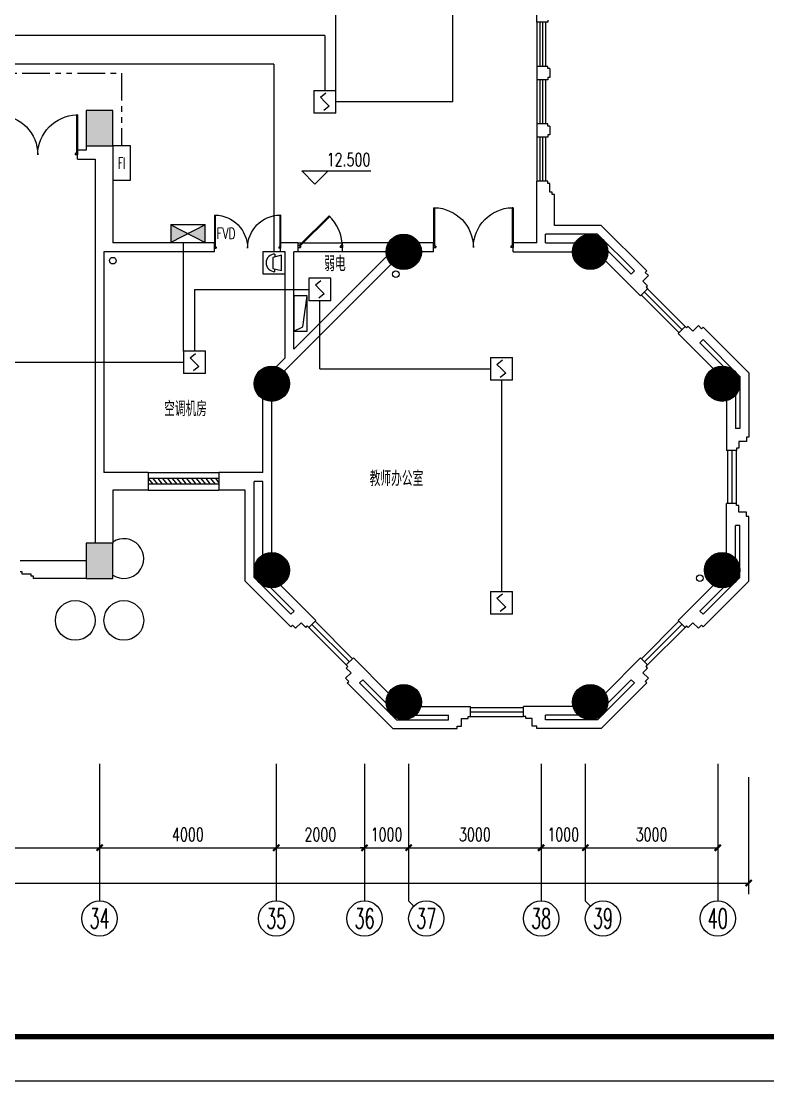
# Model space of a CAD drawing. Extents: x 190999 to 918899, y -200814 to 215286.
# Drawn here: x 507110 to 524018, y -12314 to 11692 of the extents above; entities that cross this region are included whole.
import ezdxf
from ezdxf.enums import TextEntityAlignment as Align

# ---------------------------------------------------------------- set-up
doc = ezdxf.new("R2010")
doc.units = 0
doc.header["$LTSCALE"] = 1000
doc.header["$MEASUREMENT"] = 0
doc.linetypes.add('PHANTOM2', pattern=[1.25, 0.625, -0.125, 0.125, -0.125, 0.125, -0.125])
doc.layers.get('Defpoints').update_dxf_attribs({"color": 1})
for name, color, linetype in [('00-EQUIP', 3, 'Continuous'), ('00-WIRE-4', 6, 'Continuous'), ('A-墙线', 2, 'Continuous'), ('A-外包装修', 250, 'Continuous'), ('A-外窗', 145, 'Continuous'), ('A-门', 167, 'Continuous'), ('AXIS', 3, 'Continuous'), ('AXIS_TEXT', 7, 'Continuous'), ('COLUMN', 2, 'Continuous'), ('DIM_ELEV', 3, 'Continuous'), ('PUB_HATCH', 250, 'Continuous'), ('PUB_TEXT', 7, 'Continuous'), ('WALL', 2, 'Continuous'), ('WINDOW', 177, 'Continuous'), ('图框', 189, 'Continuous'), ('房间名称', 7, 'Continuous'), ('暖通-风-说明', 3, 'Continuous'), ('电井开洞', 97, 'Continuous'), ('雨水管', 151, 'Continuous')]:
    doc.layers.add(name, color=color, linetype=linetype)
doc.styles.add('_COMPLEX', font='COMPLEX.shx', dxfattribs={"width": 0.5})
doc.styles.add('_TCH_AXIS', font='COMPLEX', dxfattribs={"bigfont": 'GBCBIG'})
doc.styles.add('_TCH_DIM', font='SIMPLEX', dxfattribs={"bigfont": 'GBCBIG'})
doc.styles.add('COMPLEX', font='COMPLEX')
doc.styles.add('DIM_FONT', font='SIMPLEX', dxfattribs={"width": 0.7, "bigfont": 'GBCBIG'})
doc.styles.add('HZ-ZGBZ', font='romanc.shx', dxfattribs={"width": 0.65})
doc.styles.get("Standard").update_dxf_attribs({"font": 'simhei.ttf'})
doc.styles.add('XXK', font='romans.shx', dxfattribs={"width": 0.75, "bigfont": 'hzf.shx'})
doc.linetypes.add('BIG-DLINE', pattern='A,1,-0.15,["D",XXK,S=0.2,R=0,X=-0.1,Y=-0.09],-0.2', length=1.35)
doc.dimstyles.new('DIMN', dxfattribs={"dimtxt": 300, "dimasz": 100, "dimexe": 250, "dimexo": 300, "dimgap": 150, "dimtad": 1, "dimdec": 0, "dimzin": 0, "dimdsep": 46, "dimtxsty": 'DIM_FONT', "dimblk": 'ARCHTICK', "dimcen": 0.09, "dimclrt": 7, "dimazin": 2, "dimtfac": 1, "dimtdec": 0, "dimtix": 1, "dimtmove": 2, "dimatfit": 3, "dimfxl": 0, "dimtolj": 1, "dimtzin": 0, "dimarcsym": 0})

# ---------------------------------------------------------------- blocks, each defined once
blk = doc.blocks.new('TJAD_TK_A0')
at = {"layer": '图框'}
blk.add_line((973, -441.7), (2162, -441.7), dxfattribs=at)
at = {"layer": '图框', "const_width": 1.2}
blk.add_lwpolyline([(2152, -431.7), (2152, 389.3), (998, 389.3), (998, -431.7)], close=True, dxfattribs=at)
blk = doc.blocks.new('m1800')
at = {"layer": 'A-墙线'}
for p, q in [((-900, -100), (-900, 100)), ((900, -100), (900, 100))]:
    blk.add_line(p, q, dxfattribs=at)
at = {"layer": 'A-门'}
for p, q in [((-900, 900), (-900, 0)), ((-900, 900), (-880, 900)), ((-880, 900), (-880, 50)), ((880, 900), (880, 50)), ((900, 900), (880, 900)), ((900, 900), (900, 0)), ((-900, 50), (-870, 50)), ((-900, 0), (-850, 0)), ((-870, 50), (-870, 30)), ((-870, 30), (-850, 30)), ((-850, 30), (-850, 0)), ((850, 30), (850, 0)), ((870, 30), (850, 30)), ((900, 0), (850, 0)), ((870, 50), (870, 30)), ((900, 50), (870, 50))]:
    blk.add_line(p, q, dxfattribs=at)
for centre, start, end in [((-900, 0), 0, 88.7267), ((900, 0), 91.2733, 180)]:
    blk.add_arc(centre, 900, start, end, dxfattribs=at)
blk = doc.blocks.new('bfm01')
at = {"layer": 'A-墙线'}
for p, q in [((-200, 0), (0, 0)), ((-200, -1000), (0, -1000))]:
    blk.add_line(p, q, dxfattribs=at)
at = {"layer": 'A-门'}
for p, q in [((-200, -1000), (-200, 0)), ((-100, 0), (-100, -50)), ((-70, -50), (-100, -50)), ((-50, -30), (-70, -30)), ((-70, -30), (-70, -50)), ((-64, -44), (-50, -30)), ((-64, -44), (603, -711)), ((-50, 0), (-50, -30)), ((-50, -30), (617, -697)), ((0, 0), (0, -1000)), ((-70, -950), (-100, -950)), ((-100, -1000), (-100, -950)), ((-70, -970), (-70, -950)), ((-50, -1000), (-100, -1000)), ((-50, -970), (-70, -970)), ((-50, -1000), (-50, -970))]:
    blk.add_line(p, q, dxfattribs=at)
blk.add_arc((-100, 0), 1000, 272.866, 315.8103, dxfattribs=at)
blk = doc.blocks.new('$WINLIB2D$00000039')
at = {"color": 0}
for p, q in [((0.5, 0.5), (-0.5, 0.5)), ((-0.5, 0.167), (0.5, 0.167)), ((-0.384, -0.167), (-0.448, 0.167)), ((-0.316, -0.167), (-0.38, 0.167)), ((-0.248, -0.167), (-0.312, 0.167)), ((-0.18, -0.167), (-0.244, 0.167)), ((-0.112, -0.167), (-0.176, 0.167)), ((-0.044, -0.167), (-0.108, 0.167)), ((0.024, -0.167), (-0.04, 0.167)), ((0.092, -0.167), (0.028, 0.167)), ((0.16, -0.167), (0.096, 0.167)), ((0.228, -0.167), (0.164, 0.167)), ((0.296, -0.167), (0.232, 0.167)), ((0.364, -0.167), (0.3, 0.167)), ((0.432, -0.167), (0.368, 0.167)), ((0.5, -0.167), (0.436, 0.167)), ((-0.452, -0.167), (-0.5, 0.084)), ((-0.5, -0.167), (0.5, -0.167)), ((0.5, -0.5), (-0.5, -0.5))]:
    blk.add_line(p, q, dxfattribs=at)
blk = doc.blocks.new('_ArchTick')
at = {"const_width": 0.5}
blk.add_lwpolyline([(-0.7, -0.7), (0.7, 0.7)], dxfattribs=at)
blk = doc.blocks.new('*D1178')
at = {"layer": 'AXIS', "color": 0, "lineweight": -2}
for p, q in [((519885, -5433), (519885, -7283)), ((522885, -5433), (522885, -7283)), ((519885, -7033), (522885, -7033))]:
    blk.add_line(p, q, dxfattribs=at)
at = {"layer": 'Defpoints', "color": 0}
for p in [(519885, -5133), (522885, -5133), (522885, -7033)]:
    blk.add_point(p, dxfattribs=at)
at = {"layer": 'AXIS', "color": 0, "lineweight": -2, "xscale": 100, "yscale": 100, "zscale": 100, "rotation": 180}
blk.add_blockref('_ArchTick', (519885, -7033), dxfattribs=at)
at = {"layer": 'AXIS', "color": 0, "lineweight": -2, "xscale": 100, "yscale": 100, "zscale": 100}
blk.add_blockref('_ArchTick', (522885, -7033), dxfattribs=at)
at = {"layer": 'AXIS', "color": 7, "insert": (521385, -6733), "char_height": 300, "attachment_point": 5, "style": 'DIM_FONT'}
blk.add_mtext('\\A1;3000', dxfattribs=at)
blk = doc.blocks.new('*D1179')
at = {"layer": 'AXIS', "color": 0, "lineweight": -2}
for p, q in [((518885, -5433), (518885, -7283)), ((519885, -5433), (519885, -7283)), ((518885, -7033), (519885, -7033))]:
    blk.add_line(p, q, dxfattribs=at)
at = {"layer": 'Defpoints', "color": 0}
for p in [(518885, -5133), (519885, -5133), (519885, -7033)]:
    blk.add_point(p, dxfattribs=at)
at = {"layer": 'AXIS', "color": 0, "lineweight": -2, "xscale": 100, "yscale": 100, "zscale": 100, "rotation": 180}
blk.add_blockref('_ArchTick', (518885, -7033), dxfattribs=at)
at = {"layer": 'AXIS', "color": 0, "lineweight": -2, "xscale": 100, "yscale": 100, "zscale": 100}
blk.add_blockref('_ArchTick', (519885, -7033), dxfattribs=at)
at = {"layer": 'AXIS', "color": 7, "insert": (519385, -6733), "char_height": 300, "attachment_point": 5, "style": 'DIM_FONT'}
blk.add_mtext('\\A1;1000', dxfattribs=at)
blk = doc.blocks.new('*D1180')
at = {"layer": 'AXIS', "color": 0, "lineweight": -2}
for p, q in [((515884, -5433), (515884, -7283)), ((518885, -5433), (518885, -7283)), ((515884, -7033), (518885, -7033))]:
    blk.add_line(p, q, dxfattribs=at)
at = {"layer": 'Defpoints', "color": 0}
for p in [(515884, -5133), (518885, -5133), (518885, -7033)]:
    blk.add_point(p, dxfattribs=at)
at = {"layer": 'AXIS', "color": 0, "lineweight": -2, "xscale": 100, "yscale": 100, "zscale": 100, "rotation": 180}
blk.add_blockref('_ArchTick', (515884, -7033), dxfattribs=at)
at = {"layer": 'AXIS', "color": 0, "lineweight": -2, "xscale": 100, "yscale": 100, "zscale": 100}
blk.add_blockref('_ArchTick', (518885, -7033), dxfattribs=at)
at = {"layer": 'AXIS', "color": 7, "insert": (517384, -6733), "char_height": 300, "attachment_point": 5, "style": 'DIM_FONT'}
blk.add_mtext('\\A1;3000', dxfattribs=at)
blk = doc.blocks.new('*D1181')
at = {"layer": 'AXIS', "color": 0, "lineweight": -2}
for p, q in [((514885, -5433), (514885, -7283)), ((515884, -5433), (515884, -7283)), ((514885, -7033), (514785, -7033)), ((514885, -7033), (515884, -7033)), ((515884, -7033), (515984, -7033))]:
    blk.add_line(p, q, dxfattribs=at)
at = {"layer": 'Defpoints', "color": 0}
for p in [(514885, -5133), (515884, -5133), (515884, -7033)]:
    blk.add_point(p, dxfattribs=at)
at = {"layer": 'AXIS', "color": 0, "lineweight": -2, "xscale": 100, "yscale": 100, "zscale": 100}
blk.add_blockref('_ArchTick', (514885, -7033), dxfattribs=at)
at = {"layer": 'AXIS', "color": 0, "lineweight": -2, "xscale": 100, "yscale": 100, "zscale": 100, "rotation": 180}
blk.add_blockref('_ArchTick', (515884, -7033), dxfattribs=at)
at = {"layer": 'AXIS', "color": 7, "insert": (515384, -6733), "char_height": 300, "attachment_point": 5, "style": 'DIM_FONT'}
blk.add_mtext('\\A1;1000', dxfattribs=at)
blk = doc.blocks.new('*D1182')
at = {"layer": 'AXIS', "color": 0, "lineweight": -2}
for p, q in [((512885, -5433), (512885, -7283)), ((514885, -5433), (514885, -7283)), ((512885, -7033), (514885, -7033))]:
    blk.add_line(p, q, dxfattribs=at)
at = {"layer": 'Defpoints', "color": 0}
for p in [(512885, -5133), (514885, -5133), (514885, -7033)]:
    blk.add_point(p, dxfattribs=at)
at = {"layer": 'AXIS', "color": 0, "lineweight": -2, "xscale": 100, "yscale": 100, "zscale": 100, "rotation": 180}
blk.add_blockref('_ArchTick', (512885, -7033), dxfattribs=at)
at = {"layer": 'AXIS', "color": 0, "lineweight": -2, "xscale": 100, "yscale": 100, "zscale": 100}
blk.add_blockref('_ArchTick', (514885, -7033), dxfattribs=at)
at = {"layer": 'AXIS', "color": 7, "insert": (513885, -6733), "char_height": 300, "attachment_point": 5, "style": 'DIM_FONT'}
blk.add_mtext('\\A1;2000', dxfattribs=at)
blk = doc.blocks.new('*D1183')
at = {"layer": 'AXIS', "color": 0, "lineweight": -2}
for p, q in [((508885, -5433), (508885, -7283)), ((512885, -5433), (512885, -7283)), ((508885, -7033), (512885, -7033))]:
    blk.add_line(p, q, dxfattribs=at)
at = {"layer": 'Defpoints', "color": 0}
for p in [(508885, -5133), (512885, -5133), (512885, -7033)]:
    blk.add_point(p, dxfattribs=at)
at = {"layer": 'AXIS', "color": 0, "lineweight": -2, "xscale": 100, "yscale": 100, "zscale": 100, "rotation": 180}
blk.add_blockref('_ArchTick', (508885, -7033), dxfattribs=at)
at = {"layer": 'AXIS', "color": 0, "lineweight": -2, "xscale": 100, "yscale": 100, "zscale": 100}
blk.add_blockref('_ArchTick', (512885, -7033), dxfattribs=at)
at = {"layer": 'AXIS', "color": 7, "insert": (510885, -6733), "char_height": 300, "attachment_point": 5, "style": 'DIM_FONT'}
blk.add_mtext('\\A1;4000', dxfattribs=at)
blk = doc.blocks.new('*D1184')
at = {"layer": 'AXIS', "color": 0, "lineweight": -2}
for p, q in [((500885, -5433), (500885, -7283)), ((508885, -5433), (508885, -7283)), ((500885, -7033), (508885, -7033))]:
    blk.add_line(p, q, dxfattribs=at)
at = {"layer": 'Defpoints', "color": 0}
for p in [(500885, -5133), (508885, -5133), (508885, -7033)]:
    blk.add_point(p, dxfattribs=at)
at = {"layer": 'AXIS', "color": 0, "lineweight": -2, "xscale": 100, "yscale": 100, "zscale": 100, "rotation": 180}
blk.add_blockref('_ArchTick', (500885, -7033), dxfattribs=at)
at = {"layer": 'AXIS', "color": 0, "lineweight": -2, "xscale": 100, "yscale": 100, "zscale": 100}
blk.add_blockref('_ArchTick', (508885, -7033), dxfattribs=at)
at = {"layer": 'AXIS', "color": 7, "insert": (504885, -6733), "char_height": 300, "attachment_point": 5, "style": 'DIM_FONT'}
blk.add_mtext('\\A1;8000', dxfattribs=at)
blk = doc.blocks.new('*D1193')
at = {"layer": 'AXIS', "color": 0, "lineweight": -2}
for p, q in [((446335, -5433), (446335, -8083)), ((523584, -5433), (523584, -8083)), ((446335, -7833), (523584, -7833))]:
    blk.add_line(p, q, dxfattribs=at)
at = {"layer": 'Defpoints', "color": 0}
for p in [(446335, -5133), (523584, -5133), (523584, -7833)]:
    blk.add_point(p, dxfattribs=at)
at = {"layer": 'AXIS', "color": 0, "lineweight": -2, "xscale": 100, "yscale": 100, "zscale": 100, "rotation": 180}
blk.add_blockref('_ArchTick', (446335, -7833), dxfattribs=at)
at = {"layer": 'AXIS', "color": 0, "lineweight": -2, "xscale": 100, "yscale": 100, "zscale": 100}
blk.add_blockref('_ArchTick', (523584, -7833), dxfattribs=at)
at = {"layer": 'AXIS', "color": 7, "insert": (484959, -7533), "char_height": 300, "attachment_point": 5, "style": 'DIM_FONT'}
blk.add_mtext('\\A1;77250', dxfattribs=at)
blk = doc.blocks.new('_YZH')
blk.add_circle((0, 0), 0.5)
at = {"layer": 'PUB_HATCH', "const_width": 0.5}
blk.add_lwpolyline([(-0.25, 0, 1), (0.25, 0, 1)], format="xyb", close=True, dxfattribs=at)
blk = doc.blocks.new('_AXISO')
blk.add_circle((0, 0), 0.5)
at = {"layer": 'AXIS_TEXT', "style": 'COMPLEX', "width": 1.041667}
blk.add_attdef('A', text='', height=0.56, dxfattribs=at).set_placement((-0.25, -0.28), (0.25, -0.28), align=Align.FIT)
blk = doc.blocks.new('_LINKPT1')
at = {"color": 0}
blk.add_line((0, 0), (0, 0), dxfattribs=at)
blk = doc.blocks.new('3S1KCGW2')
for p, q in [((0.5, 0.5), (-0.5, 0.5)), ((-0.5, 0.5), (-0.5, -0.5)), ((0.5, -0.5), (0.5, 0.5)), ((-0.2, 0.2), (0.05, 0.4)), ((0, 0), (-0.2, 0.2)), ((0, 0), (0.2, -0.2)), ((0.2, -0.2), (-0.05, -0.4)), ((-0.5, -0.5), (0.5, -0.5))]:
    blk.add_line(p, q)
at = {"const_width": 0.04, "flags": 128}
blk.add_lwpolyline([(-0.5, -0.5), (-0.5, 0.5), (0.5, 0.5), (0.5, -0.5)], close=True, dxfattribs=at)
at = {"xscale": 0.002, "yscale": 0.002, "zscale": 0.002}
for p in [(0, 0.5), (-0.5, 0), (0.5, 0), (0, -0.5)]:
    blk.add_blockref('_LINKPT1', p, dxfattribs=at)
at = {"flags": 9}
blk.add_attdef('A', (0, 0), '', height=0.00002, dxfattribs=at)
blk = doc.blocks.new('6H2KALM6')
for p, q in [((-0.78, 0.4), (0.78, -0.4)), ((0.78, 0.4), (-0.78, -0.4)), ((0.78, 0.4), (-0.78, 0.4)), ((-0.78, 0.4), (-0.78, -0.4)), ((0.78, -0.4), (0.78, 0.4)), ((-0.78, -0.4), (0.78, -0.4))]:
    blk.add_line(p, q)
at = {"const_width": 0.04}
blk.add_lwpolyline([(-0.78, 0.4), (-0.78, -0.4), (0.78, -0.4), (0.78, 0.4)], close=True, dxfattribs=at)
for points in [[(-0.78, 0.4), (0, 0), (-0.78, -0.4)], [(0.78, 0.4), (0, 0), (0.78, -0.4)]]:
    blk.add_solid(points)
at = {"xscale": 0.002, "yscale": 0.002, "zscale": 0.002}
for p in [(-0.78, 0), (0, 0.4), (0.78, 0), (0, -0.4)]:
    blk.add_blockref('_LINKPT1', p, dxfattribs=at)
at = {"flags": 9}
blk.add_attdef('A', (0, 0), '', height=0.00002, dxfattribs=at)
blk = doc.blocks.new('6A2EJEHE')
for p, q in [((0.78, 0.4), (-0.78, 0.4)), ((-0.78, 0.4), (-0.78, -0.4)), ((0.78, -0.4), (0.78, 0.4)), ((-0.78, -0.4), (0.78, -0.4))]:
    blk.add_line(p, q)
at = {"xscale": 0.002, "yscale": 0.002, "zscale": 0.002}
for p in [(-0.78, 0), (0, 0.4), (0.78, 0), (0, -0.4)]:
    blk.add_blockref('_LINKPT1', p, dxfattribs=at)
at = {"style": '_COMPLEX', "width": 0.6, "flags": 8}
blk.add_attdef('$TEXT$', text='', height=0.52, dxfattribs=at).set_placement((0, 0), align=Align.MIDDLE_CENTER)
at = {"flags": 9}
blk.add_attdef('A', (0, 0), '', height=0.00002, dxfattribs=at)
blk = doc.blocks.new('411UXEXY')
for p, q in [((0.5, 0.5), (-0.5, 0.5)), ((-0.5, 0.5), (-0.5, -0.5)), ((0.5, -0.5), (0.5, 0.5)), ((-0.25, 0.056), (-0.35, -0.333)), ((0.25, 0.056), (-0.25, 0.056)), ((0.35, -0.333), (0.25, 0.056)), ((-0.4, -0.044), (-0.276, -0.044)), ((-0.35, -0.333), (0.35, -0.333)), ((0.4, -0.044), (0.276, -0.044)), ((-0.5, -0.5), (0.5, -0.5))]:
    blk.add_line(p, q)
at = {"const_width": 0.04, "flags": 128}
blk.add_lwpolyline([(0.5, -0.5), (0.5, 0.5), (-0.5, 0.5), (-0.5, -0.5)], close=True, dxfattribs=at)
blk.add_arc((0, -0.044), 0.4, 0, 180)
at = {"xscale": 0.002, "yscale": 0.002, "zscale": 0.002}
for p in [(0, 0.5), (-0.5, 0), (0.5, 0), (0, -0.5)]:
    blk.add_blockref('_LINKPT1', p, dxfattribs=at)
at = {"flags": 9}
blk.add_attdef('A', (0, 0), '', height=0.00002, dxfattribs=at)

msp = doc.modelspace()

# ---------------------------------------------------------------- hatches: boundary and pattern name
at = {"layer": 'PUB_HATCH'}
for points in [[(508584.6, 9667.4), (508584.6, 8867.4), (509184.6, 8867.4), (509184.6, 9667.4)], [(508584.6, -132.6), (508584.6, -932.6), (509184.6, -932.6), (509184.6, -132.6)]]:
    msp.add_hatch(color=256, dxfattribs=at).paths.add_polyline_path(points)

# ---------------------------------------------------------------- linework, layer by layer
at = {"layer": '00-WIRE-4'}
for p, q in [((514234.6, 10117.4), (514234.6, 14172.4)), ((516884.6, 9867.4), (516884.6, 14017.4)), ((513984.6, 11367.4), (503467.9, 11367.4)), ((513984.6, 11367.4), (513984.6, 10117.4)), ((516884.6, 9867.4), (514234.6, 9867.4)), ((510784.6, 4217.4), (510784.6, 6668.4)), ((511034.6, 5617), (513622.3, 5617)), ((511034.6, 5617), (511034.6, 4217.4)), ((513872.3, 3817.4), (513872.3, 5367)), ((505084.6, 3967.4), (510784.6, 3967.4)), ((513872.3, 3817.4), (517734.6, 3817.4)), ((517984.6, 3567.4), (517984.6, -1232.6))]:
    msp.add_line(p, q, dxfattribs=at)
at = {"layer": '00-WIRE-4', "linetype": 'BIG-DLINE'}
for q in [(505809.6, 10717.4), (512834.6, 6467.4)]:
    msp.add_line((512834.6, 10717.4), q, dxfattribs=at)
at = {"layer": '00-WIRE-4', "linetype": 'PHANTOM2'}
for p, q in [((445884.6, 10517.4), (509384.6, 10517.4)), ((509384.6, 10517.4), (509384.6, 8867.4))]:
    msp.add_line(p, q, dxfattribs=at)
at = {"layer": 'A-墙线'}
for p, q in [((518784.6, 11667.4), (518784.6, 13067.4)), ((519034.6, 11667.4), (518784.6, 11667.4)), ((519034.6, 11717.4), (519034.6, 11667.4)), ((518784.6, 10667.4), (518784.6, 10367.4)), ((519034.6, 10667.4), (518784.6, 10667.4)), ((519034.6, 10617.4), (519034.6, 10667.4)), ((519084.6, 10617.4), (519034.6, 10617.4)), ((519084.6, 10617.4), (519084.6, 10417.4)), ((519034.6, 10367.4), (518784.6, 10367.4)), ((519034.6, 10417.4), (519034.6, 10367.4)), ((519084.6, 10417.4), (519034.6, 10417.4)), ((518784.6, 9367.4), (518784.6, 9067.4)), ((519034.6, 9367.4), (518784.6, 9367.4)), ((519034.6, 9317.4), (519034.6, 9367.4)), ((519084.6, 9317.4), (519034.6, 9317.4)), ((519084.6, 9317.4), (519084.6, 9117.4)), ((519034.6, 9067.4), (518784.6, 9067.4)), ((519034.6, 9117.4), (519034.6, 9067.4)), ((519084.6, 9117.4), (519034.6, 9117.4)), ((508584.6, 8767.4), (508384.6, 8767.4)), ((508584.6, 8867.4), (508584.6, 8767.4)), ((509184.6, 8867.4), (509184.6, 6667.4)), ((508384.6, 8567.4), (508784.6, 8567.4)), ((508784.6, 8567.4), (508784.6, -132.6)), ((518784.6, 6667.4), (518784.6, 8067.4)), ((519034.6, 8067.4), (518784.6, 8067.4)), ((519034.6, 8017.4), (519034.6, 8067.4)), ((519084.6, 8017.4), (519034.6, 8017.4)), ((519084.6, 7817.4), (519084.6, 8017.4)), ((519134.6, 7817.4), (519084.6, 7817.4)), ((519134.6, 7767.4), (519134.6, 7817.4)), ((519184.6, 7767.4), (519134.6, 7767.4)), ((519184.6, 7067.4), (519184.6, 7767.4)), ((520245.4, 7067.4), (519184.6, 7067.4)), ((520245.4, 7067.4), (521278.5, 6034.3)), ((520162.5, 6867.4), (518984.6, 6867.4)), ((518984.6, 6667.4), (518984.6, 6867.4)), ((520162.5, 6867.4), (520995.6, 6034.3)), ((511484.6, 6667.4), (509184.6, 6667.4)), ((511484.6, 6467.4), (511484.6, 6667.4)), ((513384.6, 6667.4), (512984.6, 6667.4)), ((512984.6, 6467.4), (512984.6, 6667.4)), ((513384.6, 6467.4), (513384.6, 6667.4)), ((515425.6, 6667.4), (514384.6, 6667.4)), ((514384.6, 6467.4), (514384.6, 6667.4)), ((516449, 6667.4), (516118.4, 6667.4)), ((518784.6, 6667.4), (518249, 6667.4)), ((518249, 6467.4), (518249, 6667.4)), ((518984.6, 6667.4), (519650.4, 6667.4)), ((520396.1, 6492.4), (520924.9, 5963.6)), ((508984.6, 6467.4), (508984.6, 1467.4)), ((511484.6, 6467.4), (508984.6, 6467.4)), ((513084.6, 6467.4), (512984.6, 6467.4)), ((513084.6, 4062.7), (513084.6, 6467.4)), ((513284.6, 4262.7), (513284.6, 6467.4)), ((513384.6, 6467.4), (513284.6, 6467.4)), ((515385.6, 6363.8), (513284.6, 4262.7)), ((515372, 6467.4), (514384.6, 6467.4)), ((516449, 6467.4), (516172, 6467.4)), ((518249, 6467.4), (519597.1, 6467.4)), ((520341.4, 6264.2), (521137, 5468.6)), ((515489.2, 6184.5), (513066.8, 3762.1)), ((520995.6, 6034.3), (520924.9, 5963.6)), ((521278.5, 6034.3), (521243.1, 5998.9)), ((521313.8, 5928.2), (521190.1, 5804.5)), ((521190.1, 5804.5), (521296.1, 5698.4)), ((521243.1, 5998.9), (521313.8, 5928.2)), ((521296.1, 5627.7), (521137, 5468.6)), ((521296.1, 5698.4), (521260.8, 5663)), ((521260.8, 5663), (521296.1, 5627.7)), ((522144.7, 4779.2), (521985.6, 4620.1)), ((522781.2, 3824.4), (521985.6, 4620.1)), ((522180, 4743.8), (522144.7, 4779.2)), ((522215.4, 4779.2), (522180, 4743.8)), ((522321.5, 4673.1), (522215.4, 4779.2)), ((522445.2, 4796.8), (522321.5, 4673.1)), ((522515.9, 4726.1), (522445.2, 4796.8)), ((522551.3, 4761.5), (522515.9, 4726.1)), ((523584.4, 3728.4), (522551.3, 4761.5)), ((522551.3, 4478.6), (522480.6, 4407.9)), ((523009.4, 3879.1), (522480.6, 4407.9)), ((523384.4, 3645.6), (522551.3, 4478.6)), ((513084.6, 4062.7), (512884.6, 3862.7)), ((523384.4, 3645.6), (523384.4, 2467.4)), ((523584.4, 3728.4), (523584.4, 2267.4)), ((512584.4, 1467.4), (512584.4, 3133.5)), ((523284.4, 3215.3), (523284.4, 2467.4)), ((512784.4, -345.1), (512784.4, 3079.9)), ((523084.4, 3092.6), (523084.4, 1967.4)), ((523384.4, 2467.4), (523284.4, 2467.4)), ((523534.4, 2167.4), (523359.4, 2167.4)), ((523359.4, 2167.4), (523359.4, 2017.4)), ((523584.4, 2267.4), (523534.4, 2267.4)), ((523534.4, 2267.4), (523534.4, 2167.4)), ((523309.4, 1967.4), (523084.4, 1967.4)), ((523359.4, 2017.4), (523309.4, 2017.4)), ((523309.4, 2017.4), (523309.4, 1967.4)), ((512584.4, 1267.4), (512384.4, 1267.4)), ((512384.4, -910.8), (512384.4, 1267.4)), ((512584.4, -398.7), (512584.4, 1267.4)), ((509184.6, 1067.4), (509184.6, -132.6)), ((512184.4, -993.6), (512184.4, 1067.4)), ((523084.4, -357.8), (523084.4, 767.4)), ((523309.4, 767.4), (523084.4, 767.4)), ((523309.4, 717.4), (523309.4, 767.4)), ((523359.4, 717.4), (523309.4, 717.4)), ((523359.4, 567.4), (523359.4, 717.4)), ((523534.4, 567.4), (523359.4, 567.4)), ((523534.4, 467.4), (523534.4, 567.4)), ((523284.4, -480.5), (523284.4, 267.4)), ((523384.4, 267.4), (523284.4, 267.4)), ((523384.4, -910.8), (523384.4, 267.4)), ((523584.4, 467.4), (523534.4, 467.4)), ((523584.4, -993.6), (523584.4, 467.4)), ((508584.6, -532.6), (507084.6, -532.6)), ((507134.6, -782.6), (507084.6, -782.6)), ((507134.6, -832.6), (507134.6, -782.6)), ((507334.6, -832.6), (507134.6, -832.6)), ((507334.6, -882.6), (507334.6, -832.6)), ((507384.6, -882.6), (507334.6, -882.6)), ((507384.6, -932.6), (507384.6, -882.6)), ((508584.6, -932.6), (507384.6, -932.6)), ((512384.4, -910.8), (513217.5, -1743.9)), ((523384.4, -910.8), (522551.3, -1743.9)), ((512184.4, -993.6), (513217.5, -2026.7)), ((512759.3, -1144.3), (513288.2, -1673.2)), ((512987.5, -1089.7), (513783.1, -1885.3)), ((522781.2, -1089.7), (521985.6, -1885.3)), ((523009.4, -1144.3), (522480.6, -1673.2)), ((523584.4, -993.6), (522551.3, -2026.7)), ((513217.5, -1743.9), (513288.2, -1673.2)), ((522551.3, -1743.9), (522480.6, -1673.2)), ((513624, -2044.4), (513783.1, -1885.3)), ((522144.7, -2044.4), (521985.6, -1885.3)), ((513217.5, -2026.7), (513252.8, -1991.4)), ((513252.8, -1991.4), (513323.5, -2062.1)), ((513323.5, -2062.1), (513447.3, -1938.3)), ((513447.3, -1938.3), (513553.3, -2044.4)), ((513553.3, -2044.4), (513588.7, -2009.1)), ((513588.7, -2009.1), (513624, -2044.4)), ((522180, -2009.1), (522144.7, -2044.4)), ((522215.4, -2044.4), (522180, -2009.1)), ((522321.5, -1938.3), (522215.4, -2044.4)), ((522445.2, -2062.1), (522321.5, -1938.3)), ((522515.9, -1991.4), (522445.2, -2062.1)), ((522551.3, -2026.7), (522515.9, -1991.4)), ((514472.6, -2892.9), (514631.7, -2733.8)), ((515427.3, -3529.5), (514631.7, -2733.8)), ((520341.4, -3529.5), (521137, -2733.8)), ((521296.1, -2892.9), (521137, -2733.8)), ((514454.9, -3193.5), (514578.6, -3069.7)), ((514507.9, -2928.3), (514472.6, -2892.9)), ((514472.6, -2963.7), (514507.9, -2928.3)), ((514578.6, -3069.7), (514472.6, -2963.7)), ((521190.1, -3069.7), (521296.1, -2963.7)), ((521313.8, -3193.5), (521190.1, -3069.7)), ((521260.8, -2928.3), (521296.1, -2892.9)), ((521296.1, -2963.7), (521260.8, -2928.3)), ((514525.6, -3264.2), (514454.9, -3193.5)), ((514490.2, -3299.5), (514525.6, -3264.2)), ((515523.3, -4332.6), (514490.2, -3299.5)), ((514773.1, -3299.5), (514843.8, -3228.8)), ((515606.2, -4132.6), (514773.1, -3299.5)), ((515372.7, -3757.7), (514843.8, -3228.8)), ((520162.5, -4132.6), (520995.6, -3299.5)), ((520245.4, -4332.6), (521278.5, -3299.5)), ((520396.1, -3757.7), (520924.9, -3228.8)), ((520995.6, -3299.5), (520924.9, -3228.8)), ((521243.1, -3264.2), (521313.8, -3193.5)), ((521278.5, -3299.5), (521243.1, -3264.2)), ((516159.2, -3832.6), (517284.4, -3832.6)), ((517284.4, -4057.6), (517284.4, -3832.6)), ((519609.5, -3832.6), (518484.4, -3832.6)), ((518484.4, -4057.6), (518484.4, -3832.6)), ((516036.4, -4032.6), (516784.4, -4032.6)), ((516784.4, -4132.6), (516784.4, -4032.6)), ((517234.4, -4107.6), (517234.4, -4057.6)), ((517234.4, -4057.6), (517284.4, -4057.6)), ((518534.4, -4057.6), (518484.4, -4057.6)), ((518534.4, -4107.6), (518534.4, -4057.6)), ((519732.3, -4032.6), (518984.4, -4032.6)), ((518984.4, -4132.6), (518984.4, -4032.6)), ((515606.2, -4132.6), (516784.4, -4132.6)), ((516984.4, -4332.6), (516984.4, -4282.6)), ((516984.4, -4282.6), (517084.4, -4282.6)), ((517084.4, -4282.6), (517084.4, -4107.6)), ((517084.4, -4107.6), (517234.4, -4107.6)), ((518684.4, -4107.6), (518534.4, -4107.6)), ((518684.4, -4282.6), (518684.4, -4107.6)), ((518784.4, -4282.6), (518684.4, -4282.6)), ((518784.4, -4332.6), (518784.4, -4282.6)), ((520162.5, -4132.6), (518984.4, -4132.6)), ((515523.3, -4332.6), (516984.4, -4332.6)), ((520245.4, -4332.6), (518784.4, -4332.6))]:
    msp.add_line(p, q, dxfattribs=at)
at = {"layer": 'A-外包装修'}
for centre in [(508334.6, -1882.6), (509434.6, -1882.6)]:
    msp.add_circle(centre, 450, dxfattribs=at)
msp.add_arc((509434.6, -482.6), 450, 236.25101, 123.74899, dxfattribs=at)
at = {"layer": 'A-外窗'}
for p, q in [((518784.6, 11667.4), (518784.6, 10667.4)), ((518854.6, 11667.4), (518854.6, 10667.4)), ((518914.6, 11667.4), (518914.6, 10667.4)), ((518984.6, 11667.4), (518984.6, 10667.4)), ((518784.6, 10367.4), (518784.6, 9367.4)), ((518854.6, 10367.4), (518854.6, 9367.4)), ((518914.6, 10367.4), (518914.6, 9367.4)), ((518984.6, 10367.4), (518984.6, 9367.4)), ((518784.6, 9067.4), (518784.6, 8067.4)), ((518854.6, 9067.4), (518854.6, 8067.4)), ((518914.6, 9067.4), (518914.6, 8067.4)), ((518984.6, 9067.4), (518984.6, 8067.4)), ((522074, 4708.5), (521225.4, 5557)), ((522144.7, 4779.2), (521296.1, 5627.7)), ((522003.3, 4637.7), (521154.7, 5486.3)), ((523109.4, 767.4), (523109.4, 1967.4)), ((523209.4, 767.4), (523209.4, 1967.4)), ((523309.4, 767.4), (523309.4, 1967.4)), ((513765.5, -1903), (514614, -2751.5)), ((522003.3, -1903), (521154.7, -2751.5)), ((513624, -2044.4), (514472.6, -2892.9)), ((513694.7, -1973.7), (514543.3, -2822.2)), ((522074, -1973.7), (521225.4, -2822.2)), ((522144.7, -2044.4), (521296.1, -2892.9)), ((517284.4, -3857.6), (518484.4, -3857.6)), ((517284.4, -3957.6), (518484.4, -3957.6)), ((517284.4, -4057.6), (518484.4, -4057.6))]:
    msp.add_line(p, q, dxfattribs=at)
at = {"layer": 'AXIS'}
for p, q in [((508884.6, -5132.6), (508884.6, -8236.3)), ((512884.6, -5132.6), (512884.6, -8236.3)), ((514884.6, -5132.6), (514884.6, -8236.3)), ((515884.1, -5132.6), (515884.1, -8236.3)), ((518884.6, -5132.6), (518884.6, -8236.3)), ((519885, -5132.6), (519885, -8236.3)), ((522884.6, -5132.6), (522884.6, -8236.3)), ((516001.3, -8353.5), (515884.1, -8236.3)), ((520002.2, -8353.5), (519885, -8236.3))]:
    msp.add_line(p, q, dxfattribs=at)
at = {"layer": 'COLUMN'}
for p, q in [((508584.6, 9667.4), (508584.6, 8867.4)), ((509184.6, 9667.4), (508584.6, 9667.4)), ((509184.6, 8867.4), (509184.6, 9667.4)), ((508584.6, 8867.4), (509184.6, 8867.4)), ((508584.6, -132.6), (508584.6, -932.6)), ((509184.6, -132.6), (508584.6, -132.6)), ((509184.6, -932.6), (509184.6, -132.6)), ((508584.6, -932.6), (509184.6, -932.6))]:
    msp.add_line(p, q, dxfattribs=at)
at = {"layer": 'DIM_ELEV'}
for p, q in [((513762.5, 8002.7), (513462.5, 8302.7)), ((513462.5, 8302.7), (515027.5, 8302.7)), ((513762.5, 8002.7), (514062.5, 8302.7))]:
    msp.add_line(p, q, dxfattribs=at)
at = {"layer": 'WALL'}
for p, q in [((509984.6, 1467.4), (508984.6, 1467.4)), ((509984.6, 1467.4), (509984.6, 1067.4)), ((512584.4, 1467.4), (511584.6, 1467.4)), ((511584.6, 1467.4), (511584.6, 1067.4)), ((509984.6, 1067.4), (509184.6, 1067.4)), ((512184.4, 1067.4), (511584.6, 1067.4))]:
    msp.add_line(p, q, dxfattribs=at)
at = {"layer": '电井开洞', "color": 4}
msp.add_lwpolyline([(513284.6, 4667.4), (513584.6, 4667.4), (513584.6, 5467.4), (513284.6, 5467.4)], close=True, dxfattribs=at)
at = {"layer": '电井开洞'}
msp.add_lwpolyline([(513284.6, 4667.4), (513489.9, 4765.9), (513584.6, 5467.4)], dxfattribs=at)
at = {"layer": '雨水管'}
for centre in [(509184.6, 6267.4), (515591.6, 5960.3), (522477.3, -925.4)]:
    msp.add_circle(centre, 75, dxfattribs=at)

# ---------------------------------------------------------------- block references
at = {"layer": '00-EQUIP', "xscale": 500, "yscale": 500, "zscale": 500}
for name, p, rotation in [('3S1KCGW2', (513984.6, 9867.4), 180), ('411UXEXY', (512834.6, 6217.4), 90), ('3S1KCGW2', (513872.3, 5617), 180), ('3S1KCGW2', (511034.6, 3967.4), 180), ('3S1KCGW2', (517984.6, 3817.4), 180), ('3S1KCGW2', (517984.6, -1482.6), 180)]:
    msp.add_blockref(name, p, dxfattribs=dict(at, rotation=rotation))
at = {"layer": '00-EQUIP'}
ref = msp.add_blockref('6A2EJEHE', (509384.6, 8477.4), dxfattribs=dict(at, xscale=500, yscale=500, zscale=500, rotation=90))
ref.add_attrib('$TEXT$', 'FI', dxfattribs={"layer": '0', "height": 260, "style": '_COMPLEX', "width": 0.6, "flags": 8}).set_placement((509384.6, 8477.4), align=Align.MIDDLE_CENTER)
at = {"layer": '00-EQUIP', "xscale": 500, "yscale": 500, "zscale": 500}
msp.add_blockref('6H2KALM6', (510884.6, 6881.8), dxfattribs=at)
at = {"layer": 'A-门', "xscale": -1}
for p in [(507484.6, 8667.4), (517349, 6567.4), (517349, 6567.4)]:
    msp.add_blockref('m1800', p, dxfattribs=at)
at = {"layer": 'A-门', "xscale": -0.8333333332557231, "yscale": 0.8333333332557231, "zscale": 0.8333333333333334}
msp.add_blockref('m1800', (512234.6, 6550.7), dxfattribs=at)
at = {"layer": 'A-门', "rotation": 90}
msp.add_blockref('bfm01', (513384.6, 6667.4), dxfattribs=at)
at = {"layer": 'AXIS'}
ref = msp.add_blockref('_AXISO', (508884.6, -8636.3), dxfattribs=dict(at, xscale=800, yscale=800, zscale=800))
ref.add_attrib('A', '34', dxfattribs={"layer": 'AXIS_TEXT', "height": 452.55, "style": '_TCH_AXIS', "width": 0.6}).set_placement((508658.3, -8862.6), (509110.9, -8862.6), align=Align.FIT)
ref = msp.add_blockref('_AXISO', (512884.6, -8636.3), dxfattribs=dict(at, xscale=800, yscale=800, zscale=800))
ref.add_attrib('A', '35', dxfattribs={"layer": 'AXIS_TEXT', "height": 452.55, "style": '_TCH_AXIS', "width": 0.636364}).set_placement((512658.3, -8862.6), (513110.9, -8862.6), align=Align.FIT)
ref = msp.add_blockref('_AXISO', (514884.6, -8636.3), dxfattribs=dict(at, xscale=800, yscale=800, zscale=800))
ref.add_attrib('A', '36', dxfattribs={"layer": 'AXIS_TEXT', "height": 452.55, "style": '_TCH_AXIS', "width": 0.636364}).set_placement((514658.3, -8862.6), (515110.9, -8862.6), align=Align.FIT)
ref = msp.add_blockref('_AXISO', (516284.1, -8636.3), dxfattribs=dict(at, xscale=800, yscale=800, zscale=800))
ref.add_attrib('A', '37', dxfattribs={"layer": 'AXIS_TEXT', "height": 452.55, "style": '_TCH_AXIS', "width": 0.636364}).set_placement((516057.9, -8862.6), (516510.4, -8862.6), align=Align.FIT)
ref = msp.add_blockref('_AXISO', (518884.6, -8636.3), dxfattribs=dict(at, xscale=800, yscale=800, zscale=800))
ref.add_attrib('A', '38', dxfattribs={"layer": 'AXIS_TEXT', "height": 452.55, "style": '_TCH_AXIS', "width": 0.636364}).set_placement((518658.3, -8862.6), (519110.9, -8862.6), align=Align.FIT)
ref = msp.add_blockref('_AXISO', (520285, -8636.3), dxfattribs=dict(at, xscale=800, yscale=800, zscale=800))
ref.add_attrib('A', '39', dxfattribs={"layer": 'AXIS_TEXT', "height": 452.55, "style": '_TCH_AXIS', "width": 0.636364}).set_placement((520058.7, -8862.6), (520511.3, -8862.6), align=Align.FIT)
ref = msp.add_blockref('_AXISO', (522884.6, -8636.3), dxfattribs=dict(at, xscale=800, yscale=800, zscale=800))
ref.add_attrib('A', '40', dxfattribs={"layer": 'AXIS_TEXT', "height": 452.55, "style": '_TCH_AXIS', "width": 0.6}).set_placement((522658.3, -8862.6), (523110.9, -8862.6), align=Align.FIT)
at = {"layer": 'COLUMN', "xscale": 800, "yscale": 800, "zscale": 800}
for p in [(515771.9, 6467.4), (519996.8, 6467.4), (512784.4, 3479.9), (522984.4, 3479.9), (512784.4, -745.1), (522984.4, -745.1), (515771.9, -3732.6), (519996.8, -3732.6)]:
    msp.add_blockref('_YZH', p, dxfattribs=at)
at = {"layer": 'WINDOW', "xscale": -1600, "yscale": -400, "zscale": 1600}
msp.add_blockref('$WINLIB2D$00000039', (510784.6, 1267.4), dxfattribs=at)
at = {"layer": '图框', "xscale": 100, "yscale": 100, "zscale": 100}
msp.add_blockref('TJAD_TK_A0', (331498.6, 31856.8), dxfattribs=at)

# ---------------------------------------------------------------- texts
at = {"layer": 'PUB_TEXT', "style": '_TCH_DIM', "width": 0.705882}
msp.add_text('12.500', height=297.5, dxfattribs=at).set_placement((514027.5, 8407.6))
at = {"layer": '房间名称', "style": '_TCH_DIM'}
for s, p in [('弱电', (513972.1, 6028.7)), ('空调机房', (510344.6, 2742.8)), ('教师办公室', (515001.2, 1161.6))]:
    msp.add_text(s, height=337.59, dxfattribs=at).set_placement(p)
at = {"layer": '暖通-风-说明', "style": 'HZ-ZGBZ', "width": 0.7}
msp.add_text('FVD', height=250, dxfattribs=at).set_placement((511535.8, 6758.6))

# ---------------------------------------------------------------- dimensions: what is measured, and where the dimension line sits
at = {"layer": 'AXIS'}
for p1, p2, distance, picture, middle in [((446334.6, -5132.6), (523584.4, -5132.6), -2700, '*D1193', (484959.5, -7532.6)), ((500884.6, -5132.6), (508884.6, -5132.6), -1900, '*D1184', (504884.6, -6732.6)), ((508884.6, -5132.6), (512884.6, -5132.6), -1900, '*D1183', (510884.6, -6732.6)), ((512884.6, -5132.6), (514884.6, -5132.6), -1900, '*D1182', (513884.6, -6732.6)), ((514884.5799, -5132.6276), (515884.1331, -5132.6276), -1900, '*D1181', (515384.3565, -6732.6276)), ((515884.1331, -5132.6276), (518884.5799, -5132.6276), -1900, '*D1180', (517384.3565, -6732.6276)), ((518884.6, -5132.6), (519885, -5132.6), -1900, '*D1179', (519384.8, -6732.6)), ((519885, -5132.6), (522884.6, -5132.6), -1900, '*D1178', (521384.8, -6732.6))]:
    dim = msp.add_aligned_dim(p1=p1, p2=p2, distance=distance, dimstyle='DIMN', dxfattribs=at)
    dim.commit()
    dim.dimension.update_dxf_attribs({"geometry": picture, "text_midpoint": middle})

doc.saveas('drawing.dxf')
